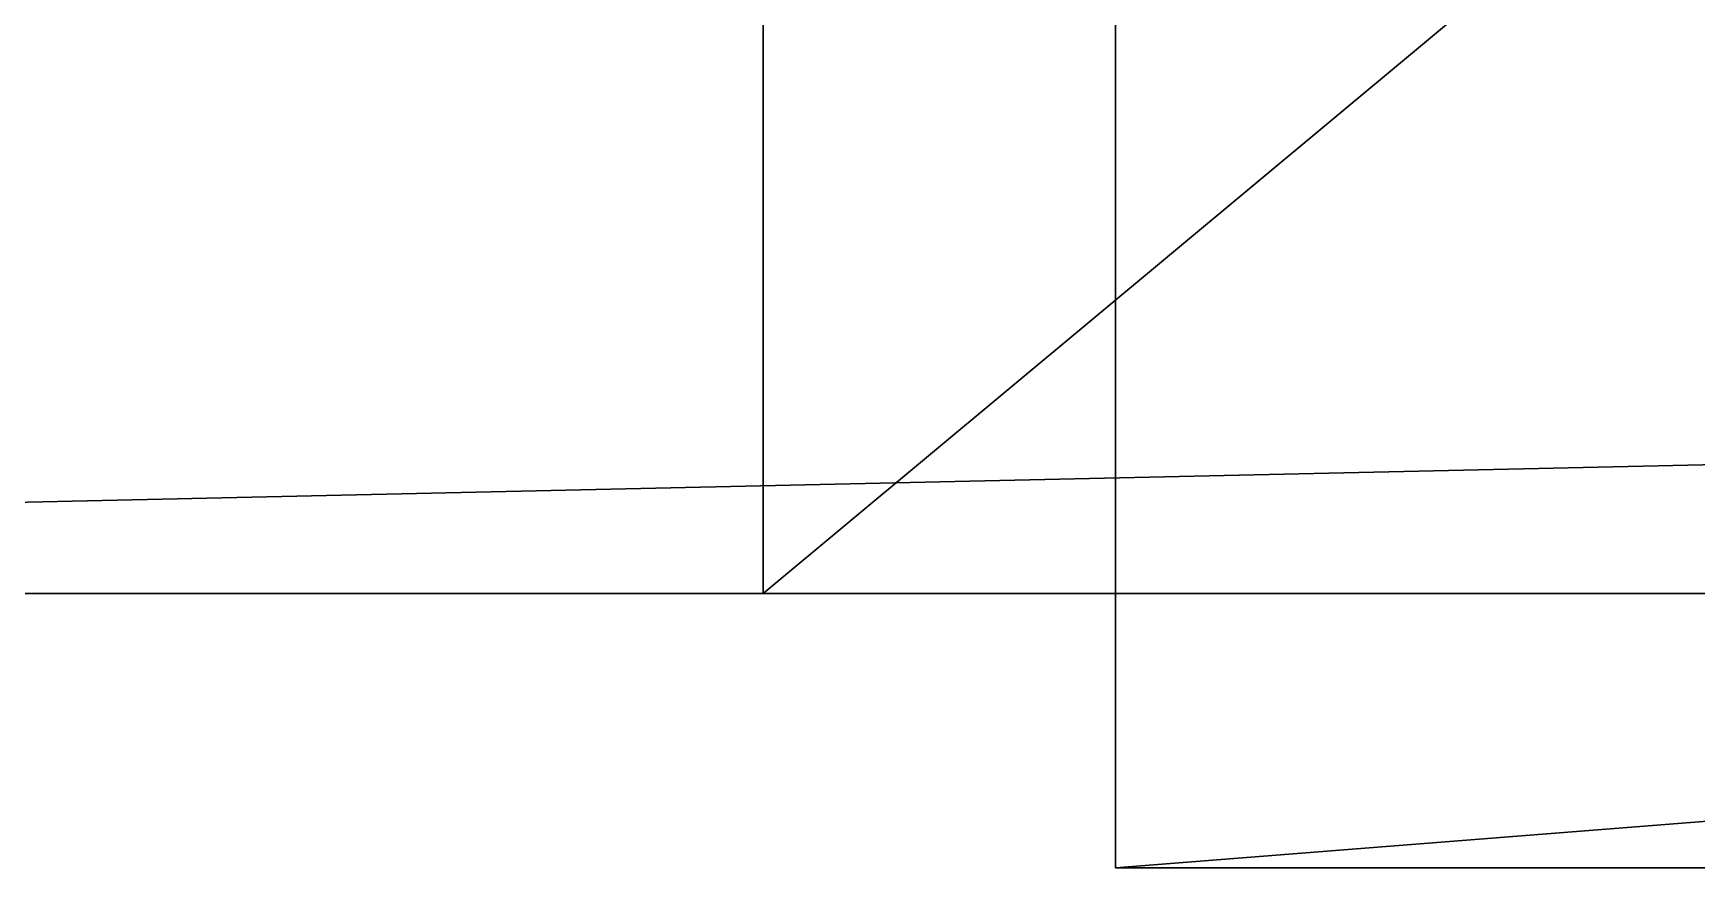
# Model space of a CAD drawing. Extents: x -1043 to 900, y -243 to 110.
# Drawn here: x -704.3 to -625.4, y -53 to -13.4 of the extents above; entities that cross this region are included whole.
import ezdxf

# ---------------------------------------------------------------- set-up
doc = ezdxf.new("R2010")
doc.units = 0
for name, color, linetype in [('Base', 254, 'CONTINUOUS'), ('Carrito_2', 254, 'CONTINUOUS'), ('Riel', 254, 'CONTINUOUS')]:
    doc.layers.add(name, color=color, linetype=linetype)

msp = doc.modelspace()

# ---------------------------------------------------------------- meshes
at = {"layer": 'Base', "color": 254}
mesh = msp.add_polyface(dxfattribs=at)
corners = [(-900, -40.000001, 600), (900, -40.000001, 600), (-900, 0, 600), (900, 0, 600), (-900, 0, -600), (900, 0, -600), (-900, -40.000001, -600), (900, -40.000001, -600)]
mesh.append_faces([[corners[k] for k in face] for face in [(2, 3, 0), (3, 1, 0), (4, 5, 2), (5, 3, 2), (6, 7, 4), (7, 5, 4), (0, 1, 6), (1, 7, 6), (3, 5, 1), (5, 7, 1), (4, 2, 6), (2, 0, 6)]], dxfattribs={"color": 254})
at = {"layer": 'Carrito_2', "color": 254}
mesh = msp.add_polyface(dxfattribs=at)
corners = [(-669.700015, -40, 80.000001), (-549.70001, -40, 80.000001), (-669.700015, 60, 80.000001), (-549.70001, 60, 80.000001), (-669.700015, 60, 19.999999), (-549.70001, 60, 19.999999), (-669.700015, -40, 19.999999), (-549.70001, -40, 19.999999)]
mesh.append_faces([[corners[k] for k in face] for face in [(2, 3, 0), (3, 1, 0), (4, 5, 2), (5, 3, 2), (6, 7, 4), (7, 5, 4), (0, 1, 6), (1, 7, 6), (3, 5, 1), (5, 7, 1), (4, 2, 6), (2, 0, 6)]], dxfattribs={"color": 254})
at = {"layer": 'Riel', "color": 254}
mesh = msp.add_polyface(dxfattribs=at)
corners = [(-653, -53.000001, 70), (747, -53.000001, 70), (-653, 57.000001, 70), (747, 57.000001, 70), (-653, 57.000001, 30), (747, 57.000001, 30), (-653, -53.000001, 30), (747, -53.000001, 30)]
mesh.append_faces([[corners[k] for k in face] for face in [(2, 3, 0), (3, 1, 0), (4, 5, 2), (5, 3, 2), (6, 7, 4), (7, 5, 4), (0, 1, 6), (1, 7, 6), (3, 5, 1), (5, 7, 1), (4, 2, 6), (2, 0, 6)]], dxfattribs={"color": 254})

doc.saveas('drawing.dxf')
